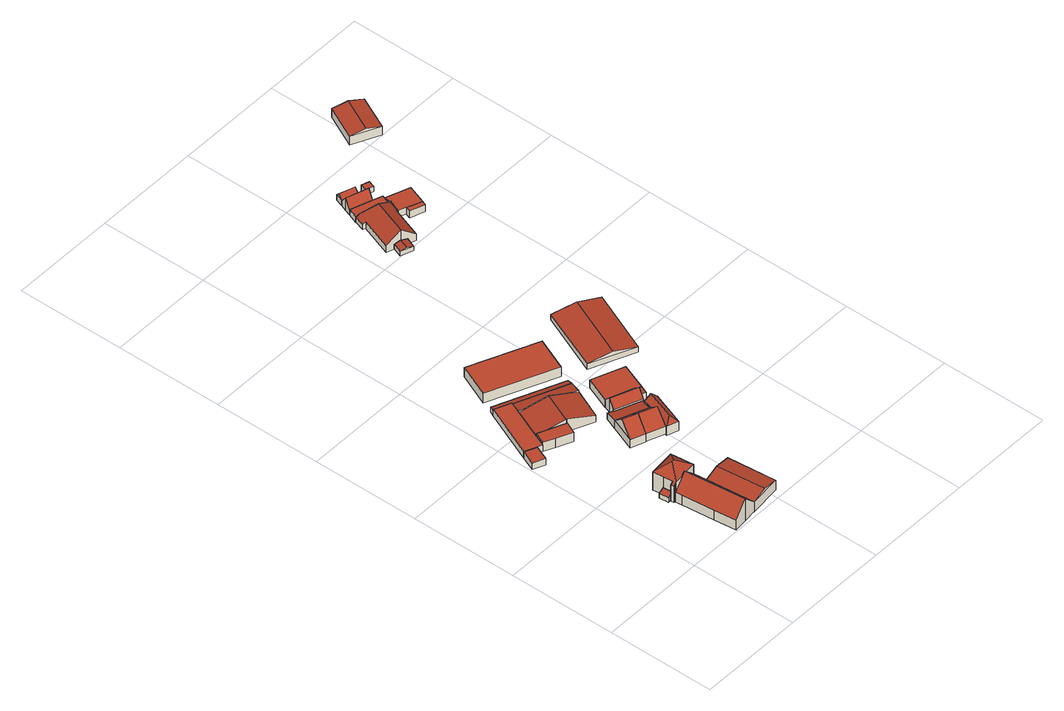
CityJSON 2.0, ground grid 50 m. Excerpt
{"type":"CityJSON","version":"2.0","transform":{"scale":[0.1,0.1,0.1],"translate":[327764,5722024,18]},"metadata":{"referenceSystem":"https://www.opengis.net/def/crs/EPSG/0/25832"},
"CityObjects":{
"building1":{"type":"Building","attributes":{"Geometrietyp2DReferenz":"3000","Gemeindeschluessel":"05170004","function":"51009_1610","roofType":"2100","measuredHeight":3.28},"geometry":[{"type":"Solid","lod":"2","boundaries":[[[[0,1,2,3]],[[4,5,1,0]],[[6,7,5,4]],[[8,9,7,6]],[[3,2,9,8]],[[6,4,0,3,8]],[[1,5,7,9,2]]]],"semantics":{"surfaces":[{"type":"WallSurface"},{"type":"RoofSurface"},{"type":"GroundSurface"}],"values":[[0,0,0,0,0,1,2]]}}]},
"building2":{"type":"Building","attributes":{"Geometrietyp2DReferenz":"3000","Gemeindeschluessel":"05170004","function":"31001_2720","roofType":"3100","measuredHeight":11.41},"address":[{"country":"Germany","locality":"Alpen","thoroughfareNumber":"11","thoroughfareName":"Eppinghoven"}],"geometry":[{"type":"Solid","lod":"2","boundaries":[[[[10,11,12,13]],[[14,15,11,10]],[[16,17,15,14]],[[18,19,17,16]],[[20,21,19,18]],[[22,23,21,20]],[[24,25,23,22]],[[26,27,25,24]],[[13,12,27,26]],[[18,16,14,10,13,20]],[[26,24,22,20,13]],[[11,15,17,19,21,23,25,27,12]]]],"semantics":{"surfaces":[{"type":"WallSurface"},{"type":"RoofSurface"},{"type":"GroundSurface"}],"values":[[0,0,0,0,0,0,0,0,0,1,1,2]]}}]},
"building3":{"type":"Building","attributes":{"Geometrietyp2DReferenz":"3000","Gemeindeschluessel":"05170004","function":"31001_1210","roofType":"3200","measuredHeight":13.51},"address":[{"country":"Germany","locality":"Alpen","thoroughfareNumber":"11","thoroughfareName":"Eppinghoven"}],"geometry":[{"type":"Solid","lod":"2","boundaries":[[[[28,29,30,31]],[[32,33,29,28]],[[34,35,33,32]],[[36,37,35,34]],[[38,39,37,36]],[[40,41,39,38]],[[42,43,41,40]],[[44,45,43,42]],[[46,47,45,44]],[[31,30,47,46]],[[48,32,28,49]],[[28,31,46,44,42,40,38,49]],[[49,38,36,34,48]],[[34,32,48]],[[29,33,35,37,39,41,43,45,47,30]]]],"semantics":{"surfaces":[{"type":"WallSurface"},{"type":"RoofSurface"},{"type":"GroundSurface"}],"values":[[0,0,0,0,0,0,0,0,0,0,1,1,1,1,2]]}}]},
"building4":{"type":"Building","attributes":{"Geometrietyp2DReferenz":"3000","Gemeindeschluessel":"05170004","function":"31001_2720","roofType":"3100","measuredHeight":6.8},"address":[{"country":"Germany","locality":"Alpen","thoroughfareNumber":"11","thoroughfareName":"Eppinghoven"}],"geometry":[{"type":"Solid","lod":"2","boundaries":[[[[50,51,52,53]],[[54,55,51,50]],[[56,57,55,54]],[[53,52,57,56]],[[50,58,54]],[[56,59,53]],[[53,59,58,50]],[[54,58,59,56]],[[51,55,57,52]]]],"semantics":{"surfaces":[{"type":"WallSurface"},{"type":"RoofSurface"},{"type":"GroundSurface"}],"values":[[0,0,0,0,0,0,1,1,2]]}}]},
"building5":{"type":"Building","attributes":{"Gemeindeschluessel":"05170004","Geometrietyp2DReferenz":"3000","function":"31001_2720"},"address":[{"country":"Germany","locality":"Alpen","thoroughfareNumber":"12","thoroughfareName":"Eppinghoven"}],"children":["building5-1","building5-2","building5-3","building5-4"]},
"building5-1":{"type":"BuildingPart","attributes":{"roofType":"1000","measuredHeight":3.41},"parents":["building5"],"geometry":[{"type":"MultiSurface","lod":"2","boundaries":[[[60,61,62,63]],[[64,65,66,67]],[[68,69,65,64]],[[70,71,72,73]],[[68,64,67,60,63,70,73]],[[62,61,66,65,69,72,71]],[[70,63,62,71]],[[60,67,74,75]],[[66,61,75,74]],[[68,76,77]],[[77,76,73,72,69]]],"semantics":{"surfaces":[{"type":"WallSurface"},{"type":"RoofSurface"},{"type":"GroundSurface"},{"type":"ClosureSurface"}],"values":[0,0,0,0,1,2,3,0,3,0,3]}}]},
"building5-2":{"type":"BuildingPart","attributes":{"roofType":"1000","measuredHeight":3.3},"parents":["building5"],"geometry":[{"type":"Solid","lod":"2","boundaries":[[[[74,66,78,79]],[[80,81,61,75]],[[79,78,81,80]],[[75,74,79,80]],[[66,61,81,78]],[[74,75,61,66]]]],"semantics":{"surfaces":[{"type":"WallSurface"},{"type":"RoofSurface"},{"type":"GroundSurface"},{"type":"ClosureSurface"}],"values":[[0,0,0,1,2,3]]}}]},
"building5-3":{"type":"BuildingPart","attributes":{"roofType":"2100","measuredHeight":4.16},"parents":["building5"],"geometry":[{"type":"MultiSurface","lod":"2","boundaries":[[[82,83,69,77]],[[84,85,83,82]],[[86,72,85,84]],[[82,77,86,84]],[[69,83,85,72]],[[86,76,73]],[[73,76,77,69,72]]],"semantics":{"surfaces":[{"type":"WallSurface"},{"type":"RoofSurface"},{"type":"GroundSurface"},{"type":"ClosureSurface"}],"values":[0,0,0,1,2,0,3]}}]},
"building5-4":{"type":"BuildingPart","attributes":{"roofType":"1000","measuredHeight":4.78},"parents":["building5"],"geometry":[{"type":"MultiSurface","lod":"2","boundaries":[[[87,88,71,89]],[[90,91,88,87]],[[92,93,91,90]],[[94,62,93,92]],[[90,87,89,94,92]],[[71,88,91,93,62]],[[94,89,70,63]],[[71,62,63,70]]],"semantics":{"surfaces":[{"type":"WallSurface"},{"type":"RoofSurface"},{"type":"GroundSurface"},{"type":"ClosureSurface"}],"values":[0,0,0,0,1,2,0,3]}}]},
"building6":{"type":"Building","attributes":{"Geometrietyp2DReferenz":"3000","Gemeindeschluessel":"05170004","function":"31001_2720","roofType":"3100","measuredHeight":6.71},"address":[{"country":"Germany","locality":"Alpen","thoroughfareNumber":"12","thoroughfareName":"Eppinghoven"}],"geometry":[{"type":"Solid","lod":"2","boundaries":[[[[95,96,97,98]],[[99,100,96,95]],[[101,102,100,99]],[[103,104,102,101]],[[105,106,104,103]],[[107,108,106,105]],[[98,97,108,107]],[[107,105,103,101,98]],[[99,95,98,101]],[[96,100,102,104,106,108,97]]]],"semantics":{"surfaces":[{"type":"WallSurface"},{"type":"RoofSurface"},{"type":"GroundSurface"}],"values":[[0,0,0,0,0,0,0,1,1,2]]}}]},
"building7":{"type":"Building","attributes":{"Geometrietyp2DReferenz":"3000","Gemeindeschluessel":"05170004","function":"31001_2720","roofType":"3100","measuredHeight":9.9},"address":[{"country":"Germany","locality":"Alpen","thoroughfareNumber":"12","thoroughfareName":"Eppinghoven"}],"geometry":[{"type":"Solid","lod":"2","boundaries":[[[[109,110,111,112]],[[113,114,110,109]],[[115,116,114,113]],[[112,111,116,115]],[[109,117,113]],[[115,118,112]],[[112,118,117,109]],[[113,117,118,115]],[[110,114,116,111]]]],"semantics":{"surfaces":[{"type":"WallSurface"},{"type":"RoofSurface"},{"type":"GroundSurface"}],"values":[[0,0,0,0,0,0,1,1,2]]}}]},
"building8":{"type":"Building","attributes":{"Geometrietyp2DReferenz":"3000","Gemeindeschluessel":"05170004","function":"31001_2720","roofType":"2100","measuredHeight":3},"address":[{"country":"Germany","locality":"Alpen","thoroughfareNumber":"12","thoroughfareName":"Eppinghoven"}],"geometry":[{"type":"Solid","lod":"2","boundaries":[[[[119,120,121,122]],[[123,124,120,119]],[[125,126,124,123]],[[122,121,126,125]],[[123,119,122,125]],[[120,124,126,121]]]],"semantics":{"surfaces":[{"type":"WallSurface"},{"type":"RoofSurface"},{"type":"GroundSurface"}],"values":[[0,0,0,0,1,2]]}}]},
"building9":{"type":"Building","attributes":{"Geometrietyp2DReferenz":"3000","Gemeindeschluessel":"05170004","function":"31001_1210","roofType":"3100","measuredHeight":9.82},"address":[{"country":"Germany","locality":"Alpen","thoroughfareNumber":"12","thoroughfareName":"Eppinghoven"}],"geometry":[{"type":"Solid","lod":"2","boundaries":[[[[127,128,129,115]],[[130,131,128,127]],[[112,132,131,130]],[[115,129,132,112]],[[127,133,130]],[[112,118,115]],[[115,118,133,127]],[[130,133,118,112]],[[128,131,132,129]]]],"semantics":{"surfaces":[{"type":"WallSurface"},{"type":"RoofSurface"},{"type":"GroundSurface"}],"values":[[0,0,0,0,0,0,1,1,2]]}}]},
"building10":{"type":"Building","attributes":{"Geometrietyp2DReferenz":"3000","Gemeindeschluessel":"05170004","function":"31001_2720","roofType":"2100","measuredHeight":4.35},"address":[{"country":"Germany","locality":"Alpen","thoroughfareNumber":"12","thoroughfareName":"Eppinghoven"}],"geometry":[{"type":"Solid","lod":"2","boundaries":[[[[134,135,114,136]],[[137,138,135,134]],[[139,140,138,137]],[[141,142,140,139]],[[143,144,142,141]],[[145,146,144,143]],[[147,148,146,145]],[[149,116,148,147]],[[136,114,116,149]],[[147,145,143,141,139,137,134,136,149]],[[135,138,140,142,144,146,148,116,114]]]],"semantics":{"surfaces":[{"type":"WallSurface"},{"type":"RoofSurface"},{"type":"GroundSurface"}],"values":[[0,0,0,0,0,0,0,0,0,1,2]]}}]},
"building11":{"type":"Building","attributes":{"Geometrietyp2DReferenz":"3000","Gemeindeschluessel":"05170004","function":"31001_2720","roofType":"1000","measuredHeight":4.89},"address":[{"country":"Germany","locality":"Alpen","thoroughfareNumber":"12","thoroughfareName":"Eppinghoven"}],"geometry":[{"type":"Solid","lod":"2","boundaries":[[[[150,151,152,153]],[[154,155,151,150]],[[156,157,155,154]],[[153,152,157,156]],[[154,150,153,156]],[[151,155,157,152]]]],"semantics":{"surfaces":[{"type":"WallSurface"},{"type":"RoofSurface"},{"type":"GroundSurface"}],"values":[[0,0,0,0,1,2]]}}]},
"building12":{"type":"Building","attributes":{"Geometrietyp2DReferenz":"3000","Gemeindeschluessel":"05170004","function":"31001_1210","roofType":"5000","measuredHeight":7.45},"address":[{"country":"Germany","locality":"Alpen","thoroughfareNumber":"12","thoroughfareName":"Eppinghoven"}],"geometry":[{"type":"Solid","lod":"2","boundaries":[[[[158,159,160,161]],[[162,163,159,158]],[[164,165,163,162]],[[166,167,165,164]],[[168,169,167,166]],[[170,171,169,168]],[[172,173,171,170]],[[161,160,173,172]],[[170,168,166,164,162,158,174]],[[158,161,174]],[[161,172,170,174]],[[159,163,165,167,169,171,173,160]]]],"semantics":{"surfaces":[{"type":"WallSurface"},{"type":"RoofSurface"},{"type":"GroundSurface"}],"values":[[0,0,0,0,0,0,0,0,1,1,1,2]]}}]},
"building13":{"type":"Building","attributes":{"Geometrietyp2DReferenz":"3000","Gemeindeschluessel":"05170004","function":"31001_2720","roofType":"3100","measuredHeight":7.47},"address":[{"country":"Germany","locality":"Alpen","thoroughfareNumber":"12","thoroughfareName":"Eppinghoven"}],"geometry":[{"type":"Solid","lod":"2","boundaries":[[[[175,176,177,178]],[[179,180,176,175]],[[181,182,180,179]],[[183,184,182,181]],[[185,186,184,183]],[[187,188,186,185]],[[189,190,188,187]],[[178,177,190,189]],[[179,175,178,189,187,181]],[[185,183,181,187]],[[176,180,182,184,186,188,190,177]]]],"semantics":{"surfaces":[{"type":"WallSurface"},{"type":"RoofSurface"},{"type":"GroundSurface"}],"values":[[0,0,0,0,0,0,0,0,1,1,2]]}}]},
"building14":{"type":"Building","attributes":{"Gemeindeschluessel":"05170004","Geometrietyp2DReferenz":"3000","function":"31001_2720"},"address":[{"country":"Germany","locality":"Alpen","thoroughfareNumber":"12","thoroughfareName":"Eppinghoven"}],"children":["building14-1","building14-2"]},
"building14-1":{"type":"BuildingPart","attributes":{"roofType":"1000","measuredHeight":4},"parents":["building14"],"geometry":[{"type":"MultiSurface","lod":"2","boundaries":[[[191,192,193,194]],[[195,196,192,191]],[[194,193,197,198]],[[195,191,194,198]],[[192,196,197,193]],[[199,198,197,200]],[[199,200,196,195]]],"semantics":{"surfaces":[{"type":"WallSurface"},{"type":"RoofSurface"},{"type":"GroundSurface"},{"type":"ClosureSurface"}],"values":[0,0,0,1,2,0,3]}}]},
"building14-2":{"type":"BuildingPart","attributes":{"roofType":"1000","measuredHeight":4},"parents":["building14"],"geometry":[{"type":"Solid","lod":"2","boundaries":[[[[199,200,201,202]],[[203,204,196,195]],[[202,201,204,203]],[[195,199,202,203]],[[200,196,204,201]],[[195,196,200,199]]]],"semantics":{"surfaces":[{"type":"WallSurface"},{"type":"RoofSurface"},{"type":"GroundSurface"},{"type":"ClosureSurface"}],"values":[[0,0,0,1,2,3]]}}]},
"building15":{"type":"Building","attributes":{"Geometrietyp2DReferenz":"3000","Gemeindeschluessel":"05170004","function":"31001_2720","roofType":"3100","measuredHeight":4.95},"address":[{"country":"Germany","locality":"Alpen","thoroughfareNumber":"12","thoroughfareName":"Eppinghoven"}],"geometry":[{"type":"Solid","lod":"2","boundaries":[[[[205,206,207,208]],[[209,210,206,205]],[[211,212,210,209]],[[208,207,212,211]],[[205,213,209]],[[211,214,208]],[[208,214,213,205]],[[209,213,214,211]],[[206,210,212,207]]]],"semantics":{"surfaces":[{"type":"WallSurface"},{"type":"RoofSurface"},{"type":"GroundSurface"}],"values":[[0,0,0,0,0,0,1,1,2]]}}]},
"building16":{"type":"Building","attributes":{"Geometrietyp2DReferenz":"3000","Gemeindeschluessel":"05170004","function":"51009_1610","roofType":"3100","measuredHeight":3.04},"geometry":[{"type":"Solid","lod":"2","boundaries":[[[[215,216,217,218]],[[219,220,216,215]],[[221,222,220,219]],[[218,217,222,221]],[[215,223,219]],[[221,224,218]],[[218,224,223,215]],[[219,223,224,221]],[[216,220,222,217]]]],"semantics":{"surfaces":[{"type":"WallSurface"},{"type":"RoofSurface"},{"type":"GroundSurface"}],"values":[[0,0,0,0,0,0,1,1,2]]}}]},
"building17":{"type":"Building","attributes":{"name":"Derkenkat","Geometrietyp2DReferenz":"3000","Gemeindeschluessel":"05170004","function":"31001_1010","roofType":"5000","measuredHeight":8.84},"address":[{"country":"Germany","locality":"Alpen","thoroughfareNumber":"13","thoroughfareName":"Eppinghoven"}],"geometry":[{"type":"Solid","lod":"2","boundaries":[[[[225,226,227,228]],[[229,230,226,225]],[[231,232,230,229]],[[233,234,232,231]],[[235,236,234,233]],[[237,238,236,235]],[[239,240,238,237]],[[241,242,240,239]],[[243,244,242,241]],[[245,246,244,243]],[[228,227,246,245]],[[233,231,229,225,228,245,247]],[[245,243,247]],[[243,241,239,237,235,233,247]],[[226,230,232,234,236,238,240,242,244,246,227]]]],"semantics":{"surfaces":[{"type":"WallSurface"},{"type":"RoofSurface"},{"type":"GroundSurface"}],"values":[[0,0,0,0,0,0,0,0,0,0,0,1,1,1,2]]}}]},
"building18":{"type":"Building","attributes":{"Geometrietyp2DReferenz":"3000","Gemeindeschluessel":"05170004","function":"31001_1010","roofType":"1000","measuredHeight":2.95},"address":[{"country":"Germany","locality":"Alpen","thoroughfareNumber":"13","thoroughfareName":"Eppinghoven"}],"geometry":[{"type":"Solid","lod":"2","boundaries":[[[[248,249,250,251]],[[252,253,249,248]],[[254,255,253,252]],[[256,257,255,254]],[[258,259,257,256]],[[251,250,259,258]],[[256,254,252,248,251,258]],[[249,253,255,257,259,250]]]],"semantics":{"surfaces":[{"type":"WallSurface"},{"type":"RoofSurface"},{"type":"GroundSurface"}],"values":[[0,0,0,0,0,0,1,2]]}}]},
"building19":{"type":"Building","attributes":{"Geometrietyp2DReferenz":"3000","Gemeindeschluessel":"05170004","function":"31001_1010","roofType":"3100","measuredHeight":6.76},"address":[{"country":"Germany","locality":"Alpen","thoroughfareNumber":"13","thoroughfareName":"Eppinghoven"}],"geometry":[{"type":"Solid","lod":"2","boundaries":[[[[260,261,250,262]],[[263,264,261,260]],[[265,266,264,263]],[[267,268,266,265]],[[269,270,268,267]],[[271,249,270,269]],[[262,250,249,271]],[[262,271,269,260]],[[267,265,263,260,269]],[[261,264,266,268,270,249,250]]]],"semantics":{"surfaces":[{"type":"WallSurface"},{"type":"RoofSurface"},{"type":"GroundSurface"}],"values":[[0,0,0,0,0,0,0,1,1,2]]}}]},
"building20":{"type":"Building","attributes":{"Geometrietyp2DReferenz":"3000","Gemeindeschluessel":"05170004","function":"31001_2463","roofType":"3100","measuredHeight":4.79},"address":[{"country":"Germany","locality":"Alpen","thoroughfareNumber":"13","thoroughfareName":"Eppinghoven"}],"geometry":[{"type":"Solid","lod":"2","boundaries":[[[[272,273,274,275]],[[276,266,273,272]],[[277,264,266,276]],[[275,274,264,277]],[[272,278,276]],[[277,279,275]],[[275,279,278,272]],[[276,278,279,277]],[[273,266,264,274]]]],"semantics":{"surfaces":[{"type":"WallSurface"},{"type":"RoofSurface"},{"type":"GroundSurface"}],"values":[[0,0,0,0,0,0,1,1,2]]}}]},
"building21":{"type":"Building","attributes":{"Gemeindeschluessel":"05170004","Geometrietyp2DReferenz":"3000","function":"31001_1010"},"address":[{"country":"Germany","locality":"Alpen","thoroughfareNumber":"13","thoroughfareName":"Eppinghoven"}],"children":["building21-1","building21-2"]},
"building21-1":{"type":"BuildingPart","attributes":{"roofType":"1000","measuredHeight":3.62},"parents":["building21"],"geometry":[{"type":"Solid","lod":"2","boundaries":[[[[280,281,282,283]],[[284,285,281,280]],[[286,287,285,284]],[[288,289,287,286]],[[290,291,289,288]],[[283,282,292,293]],[[290,288,286,284,280,283,293]],[[281,285,287,289,291,292,282]],[[293,292,291,290]]]],"semantics":{"surfaces":[{"type":"WallSurface"},{"type":"RoofSurface"},{"type":"GroundSurface"},{"type":"ClosureSurface"}],"values":[[0,0,0,0,0,0,1,2,3]]}}]},
"building21-2":{"type":"BuildingPart","attributes":{"roofType":"1000","measuredHeight":3.62},"parents":["building21"],"geometry":[{"type":"Solid","lod":"2","boundaries":[[[[293,292,294,295]],[[296,297,291,290]],[[295,294,297,296]],[[290,293,295,296]],[[292,291,297,294]],[[290,291,292,293]]]],"semantics":{"surfaces":[{"type":"WallSurface"},{"type":"RoofSurface"},{"type":"GroundSurface"},{"type":"ClosureSurface"}],"values":[[0,0,0,1,2,3]]}}]},
"building22":{"type":"Building","attributes":{"Geometrietyp2DReferenz":"3000","Gemeindeschluessel":"05170004","function":"31001_2723","roofType":"1000","measuredHeight":2.76},"address":[{"country":"Germany","locality":"Alpen","thoroughfareNumber":"13","thoroughfareName":"Eppinghoven"}],"geometry":[{"type":"Solid","lod":"2","boundaries":[[[[298,299,300,301]],[[302,303,299,298]],[[304,305,303,302]],[[301,300,305,304]],[[302,298,301,304]],[[299,303,305,300]]]],"semantics":{"surfaces":[{"type":"WallSurface"},{"type":"RoofSurface"},{"type":"GroundSurface"}],"values":[[0,0,0,0,1,2]]}}]},
"building23":{"type":"Building","attributes":{"Geometrietyp2DReferenz":"3000","Gemeindeschluessel":"05170004","function":"51009_1610","roofType":"3100","measuredHeight":6.07},"geometry":[{"type":"Solid","lod":"2","boundaries":[[[[306,307,308,309]],[[310,311,307,306]],[[312,313,311,310]],[[309,308,313,312]],[[306,314,310]],[[312,315,309]],[[309,315,314,306]],[[310,314,315,312]],[[307,311,313,308]]]],"semantics":{"surfaces":[{"type":"WallSurface"},{"type":"RoofSurface"},{"type":"GroundSurface"}],"values":[[0,0,0,0,0,0,1,1,2]]}}]}
},
"vertices":[
[192,343,49],[192,343,24],[197,299,24],[197,299,49],[221,347,57],[221,347,24],[226,302,57],[226,302,24],[213,301,54],[213,301,24],
[254,3,67],[254,3,15],[317,11,15],[317,11,130],[243,105,67],[243,105,15],[227,255,67],[227,255,15],[224,287,67],[224,287,15],[286,294,130],[286,294,15],[349,301,67],[349,301,15],[355,242,67],[355,242,15],[379,18,67],[379,18,15],
[215,395,114],[215,395,20],[221,347,20],[221,347,114],[338,408,114],[338,408,20],[350,301,114],[350,301,20],[349,301,114],[349,301,20],[228,287,114],[228,287,20],[224,287,111],[224,287,20],[215,286,104],[215,286,20],[213,301,105],[213,301,20],[226,302,114],[226,302,20],[289,348,155],[277,347,155],
[529,34,65],[529,34,12],[506,259,12],[506,259,65],[379,18,65],[379,18,12],[355,242,65],[355,242,12],[454,26,80],[430,251,80],
[85,871,53],[85,871,18],[106,861,18],[106,861,53],[135,1139,53],[135,1139,18],[31,895,18],[31,895,53],[211,1107,53],[211,1107,18],[128,914,53],[128,914,18],[187,1052,18],[187,1052,53],[31,895,51],[85,871,51],[202,1087,53],[211,1107,48],
[2,827,18],[2,827,51],[57,804,51],[57,804,18],
[450,1005,48],[450,1005,18],[426,950,60],[426,950,18],[187,1052,60],
[253,861,66],[253,861,18],[128,914,66],[229,807,66],[229,807,18],[157,839,66],[157,839,18],[106,861,66],
[128,914,54],[128,914,20],[248,863,20],[248,863,87],[187,1052,54],[187,1052,20],[307,1001,87],[307,1001,20],[426,950,54],[426,950,20],[367,812,54],[367,812,20],[253,861,86],[253,861,20],
[340,616,61],[340,616,19],[406,591,19],[406,591,61],[385,733,61],[385,733,19],[451,707,61],[451,707,19],[363,674,118],[428,649,118],
[146,1161,44],[146,1161,19],[135,1139,19],[135,1139,49],[455,1030,44],[455,1030,19],[450,1005,49],[450,1005,19],
[529,677,61],[529,677,20],[451,707,20],[488,560,61],[488,560,20],[406,591,20],[508,619,118],
[407,789,51],[407,789,19],[385,733,62],[432,779,51],[432,779,19],[431,775,52],[431,775,19],[552,728,52],[552,728,19],[546,711,55],[546,711,19],[541,713,55],[541,713,19],[529,677,62],[529,677,19],[451,707,62],
[545,1237,64],[545,1237,15],[235,1371,15],[235,1371,64],[480,1085,64],[480,1085,15],[170,1218,64],[170,1218,15],
[486,554,67],[486,554,18],[539,536,18],[539,536,67],[488,560,67],[488,560,18],[529,677,67],[529,677,18],[541,713,67],[541,713,18],[546,711,71],[546,711,18],[568,703,92],[568,703,18],[594,694,67],[594,694,18],[522,572,92],
[431,775,59],[431,775,17],[552,728,17],[552,728,59],[432,779,63],[432,779,17],[444,808,92],[444,808,17],[456,840,59],[456,840,17],[578,793,59],[578,793,17],[565,760,92],[565,760,17],[564,757,89],[564,757,17],
[653,903,54],[653,903,14],[504,961,14],[504,961,54],[606,782,54],[606,782,14],[456,840,14],[456,840,54],[578,793,54],[578,793,14],
[564,757,14],[564,757,54],[591,746,54],[591,746,14],
[703,1326,39],[703,1326,10],[578,1036,10],[578,1036,39],[906,1238,39],[906,1238,10],[782,948,39],[782,948,10],[805,1282,59],[680,992,59],
[650,1978,43],[650,1978,20],[667,2024,20],[667,2024,43],[593,1998,43],[593,1998,20],[610,2044,43],[610,2044,20],[622,1988,51],[638,2034,51],
[759,2149,46],[759,2149,15],[781,2206,15],[781,2206,44],[753,2151,51],[753,2151,15],[703,2011,50],[703,2011,15],[640,2033,104],[640,2033,15],[577,2056,50],[577,2056,15],[629,2205,50],[629,2205,15],[616,2210,39],[616,2210,15],[633,2258,39],[633,2258,15],[647,2253,50],[647,2253,15],[774,2208,50],[774,2208,15],[697,2195,104],
[747,2269,43],[747,2269,13],[648,2302,13],[648,2302,43],[790,2254,43],[790,2254,13],[783,2235,43],[783,2235,13],[774,2208,43],[774,2208,13],[633,2258,43],[633,2258,13],
[658,2331,81],[658,2331,13],[648,2302,39],[669,2361,39],[669,2361,13],[739,2337,39],[739,2337,13],[767,2328,39],[767,2328,13],[757,2298,81],[757,2298,13],[747,2269,39],
[752,2373,41],[752,2373,13],[682,2397,13],[682,2397,41],[739,2337,41],[669,2361,41],[745,2355,61],[675,2379,61],
[781,2206,52],[781,2206,16],[759,2149,16],[759,2149,52],[774,2208,52],[774,2208,16],[783,2235,52],[783,2235,16],[890,2196,52],[890,2196,16],[859,2110,52],[859,2110,16],[792,2136,16],[792,2136,52],
[784,2113,16],[784,2113,52],[851,2089,52],[851,2089,16],
[822,2349,39],[822,2349,11],[786,2361,11],[786,2361,39],[812,2319,39],[812,2319,11],[776,2330,39],[776,2330,11],
[1079,2501,55],[1079,2501,10],[1153,2657,10],[1153,2657,55],[955,2561,55],[955,2561,10],[1030,2716,55],[1030,2716,10],[1017,2531,71],[1092,2686,71]
]}
